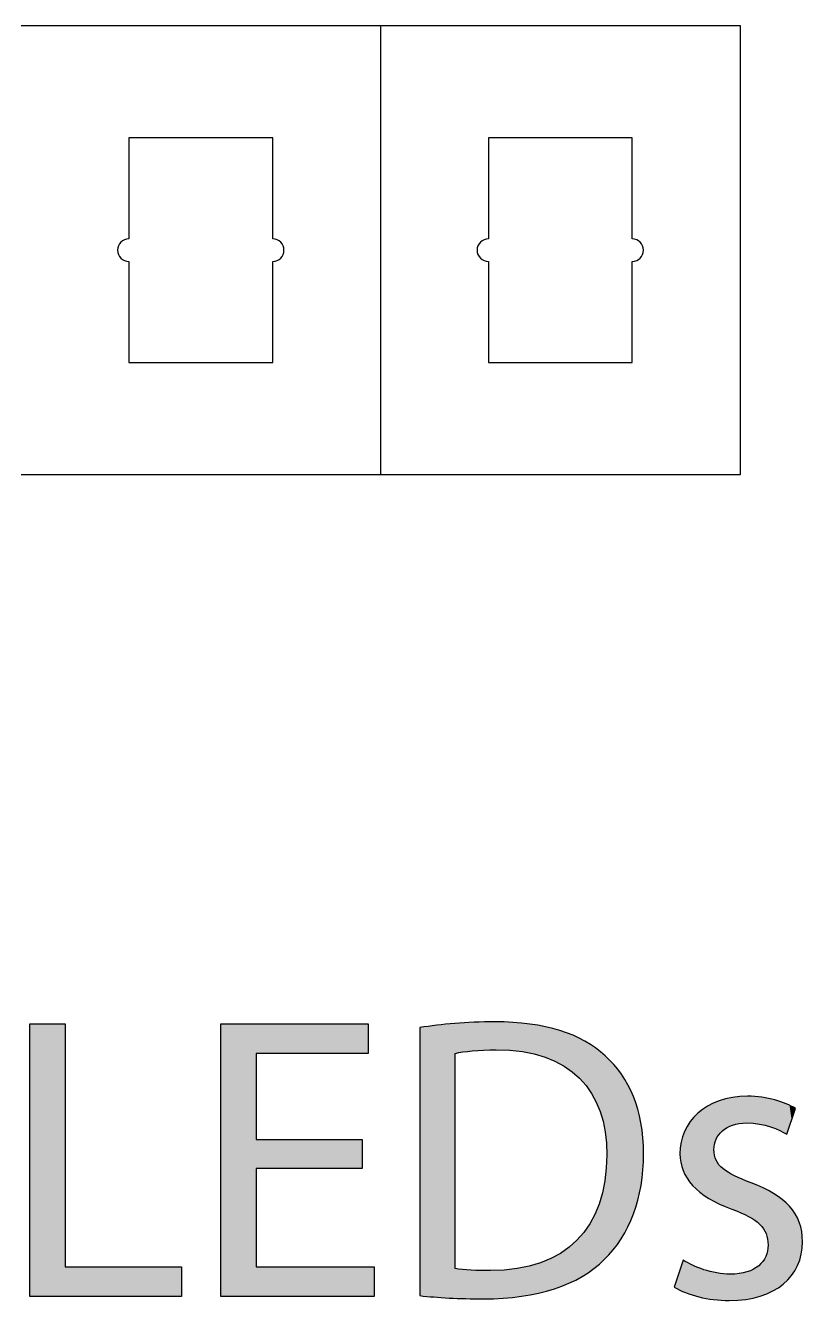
# Model space of a CAD drawing. Extents: x 4 to 432, y -209 to -4.
# Drawn here: x 415.08 to 432.37, y -151.55 to -123.18 of the extents above; entities that cross this region are included whole.
import ezdxf

# ---------------------------------------------------------------- set-up
doc = ezdxf.new("R2010")
doc.units = 0
doc.layers.add('LAYER_1', color=7, linetype='CONTINUOUS')

# ---------------------------------------------------------------- blocks, each defined once
blk = doc.blocks.new('*U21')
at = {"layer": 'LAYER_1', "color": 250, "extrusion": (0, 0, -1)}
for points in [[(-415.183, -151.461), (-415.183, -145.395), (-415.966, -151.461)], [(-415.966, -151.461), (-415.183, -145.395), (-415.966, -145.395)]]:
    blk.add_solid(points, dxfattribs=at)
at = {"layer": 'LAYER_1', "color": 250}
for points in [[(415.966, -151.461), (415.966, -150.804), (418.558, -151.461)], [(418.558, -151.461), (415.966, -150.804), (418.558, -150.804)]]:
    blk.add_solid(points, dxfattribs=at)
blk = doc.blocks.new('*U22')
at = {"layer": 'LAYER_1', "color": 250, "extrusion": (0, 0, -1)}
for points in [[(-419.431, -151.461), (-419.431, -145.395), (-420.213, -151.461)], [(-420.213, -151.461), (-419.431, -145.395), (-420.213, -145.395)], [(-422.572, -146.052), (-422.572, -145.395), (-422.707, -146.052)], [(-422.707, -146.052), (-422.572, -145.395), (-422.707, -145.395)], [(-422.572, -151.461), (-422.572, -150.804), (-422.707, -151.461)], [(-422.707, -151.461), (-422.572, -150.804), (-422.707, -150.804)], [(-422.707, -151.461), (-422.707, -150.804), (-422.842, -151.461)], [(-422.842, -151.461), (-422.707, -150.804), (-422.842, -150.804)]]:
    blk.add_solid(points, dxfattribs=at)
at = {"layer": 'LAYER_1', "color": 250}
for points in [[(420.213, -146.052), (420.213, -145.395), (422.572, -146.052)], [(422.572, -146.052), (420.213, -145.395), (422.572, -145.395)], [(420.213, -148.617), (420.213, -147.969), (422.572, -148.617)], [(422.572, -148.617), (420.213, -147.969), (422.572, -147.969)], [(420.213, -151.461), (420.213, -150.804), (422.572, -151.461)], [(422.572, -151.461), (420.213, -150.804), (422.572, -150.804)]]:
    blk.add_solid(points, dxfattribs=at)
blk = doc.blocks.new('*U23')
at = {"layer": 'LAYER_1', "color": 250}
for points in [[(424.509, -151.496), (423.858, -145.476), (424.509, -145.401)], [(423.858, -151.443), (423.858, -145.476), (424.509, -151.496)], [(424.637, -151.5), (424.509, -145.401), (424.637, -145.386)], [(424.509, -151.496), (424.509, -145.401), (424.637, -151.5)], [(424.637, -151.5), (424.637, -145.386), (424.641, -151.5)], [(424.641, -151.5), (424.637, -145.386), (424.641, -145.386)], [(424.997, -145.999), (424.641, -145.386), (424.997, -145.372)], [(425.026, -145.995), (424.997, -145.372), (425.026, -145.37)], [(425.281, -145.984), (425.026, -145.37), (425.281, -145.36)], [(425.433, -145.977), (425.281, -145.36), (425.433, -145.354)], [(425.524, -145.973), (425.433, -145.354), (425.524, -145.35)], [(425.56, -145.971), (425.56, -145.351), (425.711, -145.977)], [(425.711, -145.977), (425.711, -145.356), (425.738, -145.978)], [(425.738, -145.978), (425.738, -145.357), (425.86, -145.982)], [(425.86, -145.982), (425.86, -145.36), (425.93, -145.99)], [(425.93, -145.99), (425.93, -145.362), (426.025, -146)], [(426.025, -146), (426.025, -145.371), (426.117, -146.011)], [(426.117, -146.011), (426.117, -145.38), (426.141, -146.013)], [(426.141, -146.013), (426.141, -145.383), (426.294, -146.043)], [(426.294, -146.043), (426.294, -145.397), (426.307, -146.046)], [(426.307, -146.046), (426.307, -145.399), (426.402, -146.065)], [(426.402, -146.065), (426.402, -145.415), (426.498, -146.093)], [(426.498, -146.093), (426.498, -145.432), (426.543, -146.106)], [(426.543, -146.106), (426.543, -145.439), (426.643, -146.136)], [(426.643, -146.136), (426.643, -145.457), (426.655, -146.141)], [(426.655, -146.141), (426.655, -145.459), (426.774, -146.189)], [(426.774, -146.189), (426.774, -145.49), (426.851, -146.22)], [(426.851, -146.22), (426.851, -145.51), (426.865, -146.226)], [(426.865, -146.226), (426.865, -145.514), (426.975, -146.285)], [(426.975, -146.285), (426.975, -145.543), (426.987, -146.291)], [(426.987, -146.291), (426.987, -145.547), (427.067, -146.334)], [(427.067, -146.334), (427.067, -145.576), (427.176, -146.41)], [(427.176, -146.41), (427.176, -145.616), (427.179, -146.412)], [(427.179, -146.412), (427.179, -145.618), (427.25, -146.461)], [(427.25, -146.461), (427.25, -145.643), (427.266, -146.476)], [(427.266, -146.476), (427.266, -145.649), (427.353, -146.552)], [(427.353, -146.552), (427.353, -145.692), (427.412, -146.605)], [(427.412, -146.605), (427.412, -145.721), (427.47, -146.669)], [(427.47, -146.669), (427.47, -145.75), (427.507, -146.71)], [(427.507, -146.71), (427.507, -145.767), (427.531, -146.737)], [(427.531, -146.737), (427.531, -145.779), (427.556, -146.765)], [(427.556, -146.765), (427.556, -145.795), (427.641, -146.886)], [(427.641, -146.886), (427.641, -145.85), (427.68, -146.942)], [(427.68, -146.942), (427.68, -145.875), (427.733, -147.04)], [(427.733, -147.04), (427.733, -145.909), (427.755, -147.08)], [(427.755, -147.08), (427.755, -145.923), (427.769, -147.106)], [(427.769, -147.106), (427.769, -145.932), (427.784, -147.134)], [(427.784, -147.134), (427.784, -145.944), (427.848, -147.291)], [(427.848, -147.291), (427.848, -145.997), (427.869, -147.342)], [(427.869, -147.342), (427.869, -146.014), (427.922, -147.519)], [(427.922, -147.519), (427.922, -146.057), (427.935, -147.564)], [(427.935, -147.564), (427.935, -146.069), (427.963, -147.705)], [(427.963, -147.705), (427.963, -146.091), (427.974, -147.763)], [(427.974, -147.763), (427.974, -146.101), (427.981, -147.796)], [(427.981, -147.796), (427.981, -146.106), (427.982, -147.8)], [(427.982, -147.8), (427.982, -146.107), (428.006, -148.024)], [(428.006, -148.024), (428.006, -146.132), (428.009, -148.049)], [(428.009, -148.049), (428.009, -146.135), (428.017, -148.311)], [(428.017, -150.583), (428.009, -148.534), (428.017, -148.311)], [(428.006, -150.595), (427.982, -148.828), (428.006, -148.61)], [(428.009, -150.592), (428.006, -148.61), (428.009, -148.534)], [(427.963, -150.642), (427.935, -149.09), (427.963, -148.95)], [(427.974, -150.63), (427.963, -148.95), (427.974, -148.892)], [(427.981, -150.623), (427.974, -148.892), (427.981, -148.834)], [(427.982, -150.622), (427.981, -148.834), (427.982, -148.828)], [(427.922, -150.678), (427.869, -149.334), (427.922, -149.157)], [(427.935, -150.667), (427.922, -149.157), (427.935, -149.09)], [(427.848, -150.742), (427.784, -149.562), (427.848, -149.404)], [(427.869, -150.724), (427.848, -149.404), (427.869, -149.334)], [(427.68, -150.878), (427.641, -149.846), (427.68, -149.773)], [(427.733, -150.843), (427.68, -149.773), (427.733, -149.674)], [(427.755, -150.824), (427.733, -149.674), (427.755, -149.634)], [(427.769, -150.812), (427.755, -149.634), (427.769, -149.6)], [(427.784, -150.798), (427.769, -149.6), (427.784, -149.562)], [(427.47, -151.018), (427.412, -150.145), (427.47, -150.08)], [(427.507, -150.994), (427.47, -150.08), (427.507, -150.038)], [(427.531, -150.978), (427.507, -150.038), (427.531, -150.004)], [(427.556, -150.961), (427.531, -150.004), (427.556, -149.968)], [(427.641, -150.904), (427.556, -149.968), (427.641, -149.846)], [(427.176, -151.168), (427.067, -150.446), (427.176, -150.37)], [(427.179, -151.166), (427.176, -150.37), (427.179, -150.367)], [(427.25, -151.13), (427.179, -150.367), (427.25, -150.305)], [(427.266, -151.122), (427.25, -150.305), (427.266, -150.29)], [(427.353, -151.078), (427.266, -150.29), (427.353, -150.213)], [(427.412, -151.047), (427.353, -150.213), (427.412, -150.145)], [(426.655, -151.345), (426.643, -150.672), (426.655, -150.667)], [(426.774, -151.313), (426.655, -150.667), (426.774, -150.618)], [(426.851, -151.292), (426.774, -150.618), (426.851, -150.576)], [(426.865, -151.286), (426.851, -150.576), (426.865, -150.569)], [(426.975, -151.244), (426.865, -150.569), (426.975, -150.509)], [(426.987, -151.24), (426.975, -150.509), (426.987, -150.503)], [(427.067, -151.209), (426.987, -150.503), (427.067, -150.446)], [(424.641, -151.5), (424.641, -150.84), (424.997, -151.508)], [(424.997, -151.508), (424.997, -150.876), (425.026, -151.509)], [(425.026, -151.509), (425.026, -150.877), (425.281, -151.515)], [(425.524, -151.507), (425.433, -150.885), (425.524, -150.882)], [(425.56, -151.506), (425.524, -150.882), (425.56, -150.881)], [(425.711, -151.501), (425.56, -150.881), (425.711, -150.875)], [(425.738, -151.498), (425.711, -150.875), (425.738, -150.874)], [(425.86, -151.486), (425.738, -150.874), (425.86, -150.861)], [(425.93, -151.478), (425.86, -150.861), (425.93, -150.853)], [(426.025, -151.468), (425.93, -150.853), (426.025, -150.842)], [(426.117, -151.459), (426.025, -150.842), (426.117, -150.823)], [(426.141, -151.454), (426.117, -150.823), (426.141, -150.819)], [(426.294, -151.426), (426.141, -150.819), (426.294, -150.788)], [(426.307, -151.424), (426.294, -150.788), (426.307, -150.784)], [(426.402, -151.406), (426.307, -150.784), (426.402, -150.756)], [(426.498, -151.389), (426.402, -150.756), (426.498, -150.727)], [(426.543, -151.376), (426.498, -150.727), (426.543, -150.714)], [(426.643, -151.349), (426.543, -150.714), (426.643, -150.672)]]:
    blk.add_solid(points, dxfattribs=at)
at = {"layer": 'LAYER_1', "color": 250, "extrusion": (0, 0, -1)}
for points in [[(-424.641, -146.052), (-424.641, -145.386), (-424.997, -145.999)], [(-424.997, -145.999), (-424.997, -145.372), (-425.026, -145.995)], [(-425.026, -145.995), (-425.026, -145.37), (-425.281, -145.984)], [(-425.281, -145.984), (-425.281, -145.36), (-425.433, -145.977)], [(-425.433, -145.977), (-425.433, -145.354), (-425.524, -145.973)], [(-425.524, -145.973), (-425.524, -145.35), (-425.56, -145.971)], [(-425.56, -145.971), (-425.524, -145.35), (-425.56, -145.351)], [(-425.711, -145.977), (-425.56, -145.351), (-425.711, -145.356)], [(-425.738, -145.978), (-425.711, -145.356), (-425.738, -145.357)], [(-425.86, -145.982), (-425.738, -145.357), (-425.86, -145.36)], [(-425.93, -145.99), (-425.86, -145.36), (-425.93, -145.362)], [(-426.025, -146), (-425.93, -145.362), (-426.025, -145.371)], [(-426.117, -146.011), (-426.025, -145.371), (-426.117, -145.38)], [(-426.141, -146.013), (-426.117, -145.38), (-426.141, -145.383)], [(-426.294, -146.043), (-426.141, -145.383), (-426.294, -145.397)], [(-426.307, -146.046), (-426.294, -145.397), (-426.307, -145.399)], [(-426.402, -146.065), (-426.307, -145.399), (-426.402, -145.415)], [(-426.498, -146.093), (-426.402, -145.415), (-426.498, -145.432)], [(-426.543, -146.106), (-426.498, -145.432), (-426.543, -145.439)], [(-426.643, -146.136), (-426.543, -145.439), (-426.643, -145.457)], [(-426.655, -146.141), (-426.643, -145.457), (-426.655, -145.459)], [(-426.774, -146.189), (-426.655, -145.459), (-426.774, -145.49)], [(-426.851, -146.22), (-426.774, -145.49), (-426.851, -145.51)], [(-426.865, -146.226), (-426.851, -145.51), (-426.865, -145.514)], [(-426.975, -146.285), (-426.865, -145.514), (-426.975, -145.543)], [(-426.987, -146.291), (-426.975, -145.543), (-426.987, -145.547)], [(-427.067, -146.334), (-426.987, -145.547), (-427.067, -145.576)], [(-427.176, -146.41), (-427.067, -145.576), (-427.176, -145.616)], [(-427.179, -146.412), (-427.176, -145.616), (-427.179, -145.618)], [(-427.25, -146.461), (-427.179, -145.618), (-427.25, -145.643)], [(-427.266, -146.476), (-427.25, -145.643), (-427.266, -145.649)], [(-427.353, -146.552), (-427.266, -145.649), (-427.353, -145.692)], [(-427.412, -146.605), (-427.353, -145.692), (-427.412, -145.721)], [(-427.47, -146.669), (-427.412, -145.721), (-427.47, -145.75)], [(-427.507, -146.71), (-427.47, -145.75), (-427.507, -145.767)], [(-427.531, -146.737), (-427.507, -145.767), (-427.531, -145.779)], [(-427.556, -146.765), (-427.531, -145.779), (-427.556, -145.795)], [(-427.641, -146.886), (-427.556, -145.795), (-427.641, -145.85)], [(-427.68, -146.942), (-427.641, -145.85), (-427.68, -145.875)], [(-427.733, -147.04), (-427.68, -145.875), (-427.733, -145.909)], [(-427.755, -147.08), (-427.733, -145.909), (-427.755, -145.923)], [(-427.769, -147.106), (-427.755, -145.923), (-427.769, -145.932)], [(-427.784, -147.134), (-427.769, -145.932), (-427.784, -145.944)], [(-427.848, -147.291), (-427.784, -145.944), (-427.848, -145.997)], [(-427.869, -147.342), (-427.848, -145.997), (-427.869, -146.014)], [(-427.922, -147.519), (-427.869, -146.014), (-427.922, -146.057)], [(-427.935, -147.564), (-427.922, -146.057), (-427.935, -146.069)], [(-427.963, -147.705), (-427.935, -146.069), (-427.963, -146.091)], [(-427.974, -147.763), (-427.963, -146.091), (-427.974, -146.101)], [(-427.981, -147.796), (-427.974, -146.101), (-427.981, -146.106)], [(-427.982, -147.8), (-427.981, -146.106), (-427.982, -146.107)], [(-428.006, -148.024), (-427.982, -146.107), (-428.006, -146.132)], [(-428.009, -148.049), (-428.006, -146.132), (-428.009, -146.135)], [(-428.017, -148.311), (-428.009, -146.135), (-428.017, -146.143)], [(-428.017, -150.583), (-428.017, -146.143), (-428.163, -150.421)], [(-428.163, -150.421), (-428.017, -146.143), (-428.163, -146.292)], [(-428.163, -150.421), (-428.163, -146.292), (-428.173, -150.408)], [(-428.173, -150.408), (-428.163, -146.292), (-428.173, -146.302)], [(-428.173, -150.408), (-428.173, -146.302), (-428.338, -150.178)], [(-428.338, -150.178), (-428.173, -146.302), (-428.338, -146.513)], [(-428.338, -150.178), (-428.338, -146.513), (-428.342, -150.171)], [(-428.342, -150.171), (-428.338, -146.513), (-428.342, -146.517)], [(-428.342, -150.171), (-428.342, -146.517), (-428.488, -149.912)], [(-428.488, -149.912), (-428.342, -146.517), (-428.488, -146.753)], [(-428.488, -149.912), (-428.488, -146.753), (-428.489, -149.911)], [(-428.489, -149.911), (-428.488, -146.753), (-428.489, -146.754)], [(-428.489, -149.911), (-428.489, -146.754), (-428.611, -149.628)], [(-428.611, -149.628), (-428.489, -146.754), (-428.611, -147.013)], [(-428.611, -149.628), (-428.611, -147.013), (-428.612, -149.625)], [(-428.612, -149.625), (-428.611, -147.013), (-428.612, -147.016)], [(-428.612, -149.625), (-428.612, -147.016), (-428.708, -149.323)], [(-428.708, -149.323), (-428.612, -147.016), (-428.708, -147.294)], [(-428.708, -149.323), (-428.708, -147.294), (-428.709, -149.318)], [(-428.709, -149.318), (-428.708, -147.294), (-428.709, -147.301)], [(-428.709, -149.318), (-428.709, -147.301), (-428.778, -148.996)], [(-428.778, -148.996), (-428.709, -147.301), (-428.778, -147.6)], [(-428.778, -148.996), (-428.778, -147.6), (-428.779, -148.992)], [(-428.779, -148.992), (-428.778, -147.6), (-428.779, -147.607)], [(-428.779, -148.992), (-428.779, -147.607), (-428.821, -148.65)], [(-428.821, -148.65), (-428.779, -147.607), (-428.821, -147.929)], [(-428.821, -148.65), (-428.821, -147.929), (-428.822, -148.647)], [(-428.822, -148.647), (-428.821, -147.929), (-428.822, -147.937)], [(-428.822, -148.647), (-428.822, -147.937), (-428.836, -148.284)], [(-428.006, -150.595), (-428.006, -148.61), (-428.009, -150.592)], [(-428.009, -150.592), (-428.009, -148.534), (-428.017, -150.583)], [(-427.963, -150.642), (-427.963, -148.95), (-427.974, -150.63)], [(-427.974, -150.63), (-427.974, -148.892), (-427.981, -150.623)], [(-427.981, -150.623), (-427.981, -148.834), (-427.982, -150.622)], [(-427.982, -150.622), (-427.982, -148.828), (-428.006, -150.595)], [(-427.922, -150.678), (-427.922, -149.157), (-427.935, -150.667)], [(-427.935, -150.667), (-427.935, -149.09), (-427.963, -150.642)], [(-427.848, -150.742), (-427.848, -149.404), (-427.869, -150.724)], [(-427.869, -150.724), (-427.869, -149.334), (-427.922, -150.678)], [(-427.68, -150.878), (-427.68, -149.773), (-427.733, -150.843)], [(-427.733, -150.843), (-427.733, -149.674), (-427.755, -150.824)], [(-427.755, -150.824), (-427.755, -149.634), (-427.769, -150.812)], [(-427.769, -150.812), (-427.769, -149.6), (-427.784, -150.798)], [(-427.784, -150.798), (-427.784, -149.562), (-427.848, -150.742)], [(-427.47, -151.018), (-427.47, -150.08), (-427.507, -150.994)], [(-427.507, -150.994), (-427.507, -150.038), (-427.531, -150.978)], [(-427.531, -150.978), (-427.531, -150.004), (-427.556, -150.961)], [(-427.556, -150.961), (-427.556, -149.968), (-427.641, -150.904)], [(-427.641, -150.904), (-427.641, -149.846), (-427.68, -150.878)], [(-427.176, -151.168), (-427.176, -150.37), (-427.179, -151.166)], [(-427.179, -151.166), (-427.179, -150.367), (-427.25, -151.13)], [(-427.25, -151.13), (-427.25, -150.305), (-427.266, -151.122)], [(-427.266, -151.122), (-427.266, -150.29), (-427.353, -151.078)], [(-427.353, -151.078), (-427.353, -150.213), (-427.412, -151.047)], [(-427.412, -151.047), (-427.412, -150.145), (-427.47, -151.018)], [(-426.655, -151.345), (-426.655, -150.667), (-426.774, -151.313)], [(-426.774, -151.313), (-426.774, -150.618), (-426.851, -151.292)], [(-426.851, -151.292), (-426.851, -150.576), (-426.865, -151.286)], [(-426.865, -151.286), (-426.865, -150.569), (-426.975, -151.244)], [(-426.975, -151.244), (-426.975, -150.509), (-426.987, -151.24)], [(-426.987, -151.24), (-426.987, -150.503), (-427.067, -151.209)], [(-427.067, -151.209), (-427.067, -150.446), (-427.176, -151.168)], [(-424.997, -151.508), (-424.641, -150.84), (-424.997, -150.876)], [(-425.026, -151.509), (-424.997, -150.876), (-425.026, -150.877)], [(-425.281, -151.515), (-425.026, -150.877), (-425.281, -150.882)], [(-425.281, -151.515), (-425.281, -150.882), (-425.433, -151.51)], [(-425.433, -151.51), (-425.281, -150.882), (-425.433, -150.885)], [(-425.433, -151.51), (-425.433, -150.885), (-425.524, -151.507)], [(-425.524, -151.507), (-425.524, -150.882), (-425.56, -151.506)], [(-425.56, -151.506), (-425.56, -150.881), (-425.711, -151.501)], [(-425.711, -151.501), (-425.711, -150.875), (-425.738, -151.498)], [(-425.738, -151.498), (-425.738, -150.874), (-425.86, -151.486)], [(-425.86, -151.486), (-425.86, -150.861), (-425.93, -151.478)], [(-425.93, -151.478), (-425.93, -150.853), (-426.025, -151.468)], [(-426.025, -151.468), (-426.025, -150.842), (-426.117, -151.459)], [(-426.117, -151.459), (-426.117, -150.823), (-426.141, -151.454)], [(-426.141, -151.454), (-426.141, -150.819), (-426.294, -151.426)], [(-426.294, -151.426), (-426.294, -150.788), (-426.307, -151.424)], [(-426.307, -151.424), (-426.307, -150.784), (-426.402, -151.406)], [(-426.402, -151.406), (-426.402, -150.756), (-426.498, -151.389)], [(-426.498, -151.389), (-426.498, -150.727), (-426.543, -151.376)], [(-426.543, -151.376), (-426.543, -150.714), (-426.643, -151.349)], [(-426.643, -151.349), (-426.643, -150.672), (-426.655, -151.345)]]:
    blk.add_solid(points, dxfattribs=at)
blk = doc.blocks.new('*U24')
at = {"layer": 'LAYER_1', "color": 250}
for points in [[(430.262, -149.262), (430.179, -147.286), (430.262, -147.225)], [(430.287, -149.28), (430.262, -147.225), (430.287, -147.214)], [(430.262, -149.262), (430.262, -147.225), (430.287, -149.28)], [(430.394, -149.337), (430.287, -147.214), (430.394, -147.165)], [(430.287, -149.28), (430.287, -147.214), (430.394, -149.337)], [(430.401, -149.341), (430.394, -147.165), (430.401, -147.161)], [(430.394, -149.337), (430.394, -147.165), (430.401, -149.341)], [(430.413, -148.076), (430.401, -147.161), (430.413, -147.156)], [(430.414, -148.075), (430.413, -147.156), (430.414, -147.155)], [(430.449, -147.965), (430.414, -147.155), (430.449, -147.139)], [(430.451, -147.962), (430.449, -147.139), (430.451, -147.138)], [(430.464, -147.94), (430.451, -147.138), (430.464, -147.132)], [(430.509, -147.864), (430.464, -147.132), (430.509, -147.112)], [(430.514, -147.858), (430.509, -147.112), (430.514, -147.109)], [(430.519, -147.853), (430.514, -147.109), (430.519, -147.107)], [(430.523, -147.848), (430.519, -147.107), (430.523, -147.106)], [(430.59, -147.776), (430.523, -147.106), (430.59, -147.089)], [(430.603, -147.767), (430.59, -147.089), (430.603, -147.086)], [(430.694, -147.703), (430.603, -147.086), (430.694, -147.063)], [(430.743, -147.681), (430.694, -147.063), (430.743, -147.05)], [(430.761, -147.673), (430.743, -147.05), (430.761, -147.046)], [(430.797, -147.657), (430.761, -147.046), (430.797, -147.037)], [(430.815, -147.649), (430.797, -147.037), (430.815, -147.032)], [(430.819, -147.648), (430.815, -147.032), (430.819, -147.032)], [(430.861, -147.637), (430.819, -147.032), (430.861, -147.029)], [(430.963, -147.613), (430.861, -147.029), (430.963, -147.021)], [(430.965, -147.613), (430.963, -147.021), (430.965, -147.021)], [(431.111, -147.602), (430.965, -147.021), (431.111, -147.009)], [(431.13, -147.6), (431.111, -147.009), (431.13, -147.008)], [(431.137, -147.601), (431.13, -147.008), (431.137, -147.007)], [(431.13, -147.6), (431.13, -147.008), (431.137, -147.601)], [(431.148, -147.602), (431.137, -147.007), (431.148, -147.006)], [(431.137, -147.601), (431.137, -147.007), (431.148, -147.602)], [(431.148, -147.602), (431.148, -147.006), (431.171, -147.604)], [(431.171, -147.604), (431.171, -147.008), (431.229, -147.609)], [(431.229, -147.609), (431.229, -147.012), (431.282, -147.613)], [(431.282, -147.613), (431.282, -147.015), (431.311, -147.616)], [(431.311, -147.616), (431.311, -147.017), (431.4, -147.623)], [(431.4, -147.623), (431.4, -147.024), (431.416, -147.624)], [(431.416, -147.624), (431.416, -147.025), (431.422, -147.626)], [(431.422, -147.626), (431.422, -147.025), (431.435, -147.629)], [(431.435, -147.629), (431.435, -147.026), (431.468, -147.637)], [(431.468, -147.637), (431.468, -147.028), (431.492, -147.643)], [(431.492, -147.643), (431.492, -147.033), (431.496, -147.644)], [(431.496, -147.644), (431.496, -147.034), (431.505, -147.647)], [(431.505, -147.647), (431.505, -147.036), (431.556, -147.659)], [(431.556, -147.659), (431.556, -147.046), (431.563, -147.661)], [(431.563, -147.661), (431.563, -147.048), (431.595, -147.669)], [(431.595, -147.669), (431.595, -147.054), (431.597, -147.669)], [(431.597, -147.669), (431.597, -147.054), (431.607, -147.672)], [(431.607, -147.672), (431.607, -147.057), (431.664, -147.686)], [(431.664, -147.686), (431.664, -147.068), (431.714, -147.706)], [(431.714, -147.706), (431.714, -147.078), (431.727, -147.711)], [(431.727, -147.711), (431.727, -147.081), (431.758, -147.724)], [(431.758, -147.724), (431.758, -147.087), (431.867, -147.767)], [(431.867, -147.767), (431.867, -147.124), (431.923, -147.798)], [(431.923, -147.798), (431.923, -147.143), (431.946, -147.811)], [(431.946, -147.811), (431.946, -147.151), (432.012, -147.847)], [(432.012, -147.847), (432.012, -147.173), (432.022, -147.852)], [(432.21, -147.303), (432.13, -147.232), (432.21, -147.272)], [(429.924, -148.986), (429.874, -147.571), (429.924, -147.517)], [(429.928, -148.992), (429.924, -147.517), (429.928, -147.512)], [(429.924, -148.986), (429.924, -147.517), (429.928, -148.992)], [(430.046, -149.102), (429.928, -147.512), (430.046, -147.382)], [(429.928, -148.992), (429.928, -147.512), (430.046, -149.102)], [(430.067, -149.122), (430.046, -147.382), (430.067, -147.367)], [(430.046, -149.102), (430.046, -147.382), (430.067, -149.122)], [(430.089, -149.142), (430.067, -147.367), (430.089, -147.351)], [(430.067, -149.122), (430.067, -147.367), (430.089, -149.142)], [(430.179, -149.205), (430.089, -147.351), (430.179, -147.286)], [(430.089, -149.142), (430.089, -147.351), (430.179, -149.205)], [(430.179, -149.205), (430.179, -147.286), (430.262, -149.262)], [(429.749, -148.723), (429.717, -147.885), (429.749, -147.788)], [(429.773, -148.77), (429.749, -147.788), (429.773, -147.747)], [(429.749, -148.723), (429.749, -147.788), (429.773, -148.77)], [(429.803, -148.83), (429.773, -147.747), (429.803, -147.694)], [(429.773, -148.77), (429.773, -147.747), (429.803, -148.83)], [(429.874, -148.922), (429.803, -147.694), (429.874, -147.571)], [(429.803, -148.83), (429.803, -147.694), (429.874, -148.922)], [(429.874, -148.922), (429.874, -147.571), (429.924, -148.986)], [(429.663, -148.476), (429.645, -148.284), (429.663, -148.114)], [(429.672, -148.506), (429.663, -148.114), (429.672, -148.028)], [(429.663, -148.476), (429.663, -148.114), (429.672, -148.506)], [(429.715, -148.658), (429.672, -148.028), (429.715, -147.892)], [(429.672, -148.506), (429.672, -148.028), (429.715, -148.658)], [(429.717, -148.662), (429.715, -147.892), (429.717, -147.885)], [(429.715, -148.658), (429.715, -147.892), (429.717, -148.662)], [(429.717, -148.662), (429.717, -147.885), (429.749, -148.723)], [(430.401, -149.341), (430.401, -148.194), (430.413, -149.347)], [(430.413, -149.347), (430.413, -148.318), (430.414, -149.347)], [(430.414, -149.347), (430.414, -148.32), (430.449, -149.366)], [(430.449, -149.366), (430.449, -148.426), (430.451, -149.367)], [(430.451, -149.367), (430.451, -148.431), (430.464, -149.374)], [(430.464, -149.374), (430.464, -148.452), (430.509, -149.398)], [(430.509, -149.398), (430.509, -148.521), (430.514, -149.401)], [(430.514, -149.401), (430.514, -148.529), (430.519, -149.403)], [(430.519, -149.403), (430.519, -148.534), (430.523, -149.406)], [(430.523, -149.406), (430.523, -148.538), (430.59, -149.433)], [(430.59, -149.433), (430.59, -148.605), (430.603, -149.438)], [(430.603, -149.438), (430.603, -148.617), (430.694, -149.475)], [(430.694, -149.475), (430.694, -148.674), (430.743, -149.495)], [(430.743, -149.495), (430.743, -148.704), (430.761, -149.503)], [(430.761, -149.503), (430.761, -148.715), (430.797, -149.517)], [(430.797, -149.517), (430.797, -148.737), (430.815, -149.525)], [(430.815, -149.525), (430.815, -148.748), (430.819, -149.527)], [(430.819, -149.527), (430.819, -148.751), (430.861, -149.545)], [(430.861, -149.545), (430.861, -148.777), (430.963, -149.59)], [(430.963, -149.59), (430.963, -148.82), (430.965, -149.59)], [(430.965, -149.59), (430.965, -148.82), (431.111, -149.654)], [(431.111, -149.654), (431.111, -148.882), (431.13, -149.663)], [(431.13, -149.663), (431.13, -148.89), (431.137, -149.665)], [(431.137, -149.665), (431.137, -148.893), (431.148, -149.671)], [(431.148, -149.671), (431.148, -148.898), (431.171, -149.68)], [(431.171, -149.68), (431.171, -148.908), (431.229, -149.716)], [(431.229, -149.716), (431.229, -148.932), (431.282, -149.749)], [(431.282, -149.749), (431.282, -148.955), (431.311, -149.766)], [(431.311, -149.766), (431.311, -148.967), (431.4, -149.839)], [(431.4, -149.839), (431.4, -149.005), (431.416, -149.853)], [(431.416, -149.853), (431.416, -149.011), (431.422, -149.857)], [(431.422, -149.857), (431.422, -149.014), (431.435, -149.872)], [(431.435, -149.872), (431.435, -149.019), (431.468, -149.911)], [(431.468, -149.911), (431.468, -149.033), (431.492, -149.939)], [(431.492, -149.939), (431.492, -149.043), (431.496, -149.944)], [(431.496, -149.944), (431.496, -149.045), (431.505, -149.956)], [(431.505, -149.956), (431.505, -149.05), (431.556, -150.051)], [(431.556, -150.051), (431.556, -149.077), (431.563, -150.064)], [(431.563, -150.064), (431.563, -149.081), (431.595, -150.177)], [(431.595, -150.177), (431.595, -149.098), (431.597, -150.184)], [(431.597, -150.184), (431.597, -149.099), (431.607, -150.318)], [(431.607, -151.384), (431.597, -150.43), (431.607, -150.318)], [(429.715, -151.349), (429.672, -150.791), (429.715, -150.658)], [(429.717, -151.35), (429.715, -150.658), (429.717, -150.651)], [(429.715, -151.349), (429.715, -150.658), (429.717, -151.35)], [(429.717, -151.35), (429.717, -150.651), (429.749, -151.365)], [(431.505, -151.426), (431.496, -150.675), (431.505, -150.658)], [(431.556, -151.405), (431.505, -150.658), (431.556, -150.571)], [(431.563, -151.402), (431.556, -150.571), (431.563, -150.55)], [(431.595, -151.389), (431.563, -150.55), (431.595, -150.45)], [(431.597, -151.388), (431.595, -150.45), (431.597, -150.43)], [(429.645, -151.315), (429.519, -151.254), (429.645, -150.871)], [(429.663, -151.324), (429.645, -150.871), (429.663, -150.818)], [(429.645, -151.315), (429.645, -150.871), (429.663, -151.324)], [(429.672, -151.328), (429.663, -150.818), (429.672, -150.791)], [(429.663, -151.324), (429.663, -150.818), (429.672, -151.328)], [(429.672, -151.328), (429.672, -150.791), (429.715, -151.349)], [(429.749, -151.365), (429.749, -150.669), (429.773, -151.377)], [(429.773, -151.377), (429.773, -150.682), (429.803, -151.387)], [(429.803, -151.387), (429.803, -150.699), (429.874, -151.409)], [(429.874, -151.409), (429.874, -150.738), (429.924, -151.425)], [(429.924, -151.425), (429.924, -150.765), (429.928, -151.426)], [(429.928, -151.426), (429.928, -150.767), (430.046, -151.464)], [(430.046, -151.464), (430.046, -150.814), (430.067, -151.47)], [(430.067, -151.47), (430.067, -150.822), (430.089, -151.474)], [(430.089, -151.474), (430.089, -150.831), (430.179, -151.491)], [(430.179, -151.491), (430.179, -150.866), (430.262, -151.506)], [(430.262, -151.506), (430.262, -150.887), (430.287, -151.511)], [(430.287, -151.511), (430.287, -150.894), (430.394, -151.53)], [(430.394, -151.53), (430.394, -150.921), (430.401, -151.531)], [(430.401, -151.531), (430.401, -150.923), (430.413, -151.531)], [(430.413, -151.531), (430.413, -150.926), (430.414, -151.531)], [(430.414, -151.531), (430.414, -150.926), (430.449, -151.534)], [(430.449, -151.534), (430.449, -150.935), (430.451, -151.534)], [(430.451, -151.534), (430.451, -150.935), (430.464, -151.534)], [(430.464, -151.534), (430.464, -150.939), (430.509, -151.537)], [(430.509, -151.537), (430.509, -150.943), (430.514, -151.537)], [(430.514, -151.537), (430.514, -150.943), (430.519, -151.538)], [(430.519, -151.538), (430.519, -150.944), (430.523, -151.538)], [(430.523, -151.538), (430.523, -150.944), (430.59, -151.542)], [(430.59, -151.542), (430.59, -150.95), (430.603, -151.543)], [(430.603, -151.543), (430.603, -150.952), (430.694, -151.548)], [(431.111, -151.527), (430.965, -150.953), (431.111, -150.921)], [(431.13, -151.522), (431.111, -150.921), (431.13, -150.917)], [(431.137, -151.521), (431.13, -150.917), (431.137, -150.916)], [(431.148, -151.518), (431.137, -150.916), (431.148, -150.911)], [(431.171, -151.513), (431.148, -150.911), (431.171, -150.902)], [(431.229, -151.5), (431.171, -150.902), (431.229, -150.878)], [(431.282, -151.489), (431.229, -150.878), (431.282, -150.856)], [(431.311, -151.482), (431.282, -150.856), (431.311, -150.837)], [(431.4, -151.463), (431.311, -150.837), (431.4, -150.777)], [(431.416, -151.459), (431.4, -150.777), (431.416, -150.761)], [(431.422, -151.458), (431.416, -150.761), (431.422, -150.755)], [(431.435, -151.455), (431.422, -150.755), (431.435, -150.741)], [(431.468, -151.441), (431.435, -150.741), (431.468, -150.707)], [(431.492, -151.432), (431.468, -150.707), (431.492, -150.682)], [(431.496, -151.43), (431.492, -150.682), (431.496, -150.675)], [(430.694, -151.548), (430.694, -150.96), (430.743, -151.551)], [(430.797, -151.548), (430.761, -150.966), (430.797, -150.964)], [(430.815, -151.546), (430.797, -150.964), (430.815, -150.963)], [(430.819, -151.546), (430.815, -150.963), (430.819, -150.963)], [(430.861, -151.543), (430.819, -150.963), (430.861, -150.96)], [(430.963, -151.537), (430.861, -150.96), (430.963, -150.953)], [(430.965, -151.536), (430.963, -150.953), (430.965, -150.953)]]:
    blk.add_solid(points, dxfattribs=at)
at = {"layer": 'LAYER_1', "color": 250, "extrusion": (0, 0, -1)}
for points in [[(-430.401, -148.194), (-430.401, -147.161), (-430.413, -148.076)], [(-430.413, -148.076), (-430.413, -147.156), (-430.414, -148.075)], [(-430.414, -148.075), (-430.414, -147.155), (-430.449, -147.965)], [(-430.449, -147.965), (-430.449, -147.139), (-430.451, -147.962)], [(-430.451, -147.962), (-430.451, -147.138), (-430.464, -147.94)], [(-430.464, -147.94), (-430.464, -147.132), (-430.509, -147.864)], [(-430.509, -147.864), (-430.509, -147.112), (-430.514, -147.858)], [(-430.514, -147.858), (-430.514, -147.109), (-430.519, -147.853)], [(-430.519, -147.853), (-430.519, -147.107), (-430.523, -147.848)], [(-430.523, -147.848), (-430.523, -147.106), (-430.59, -147.776)], [(-430.59, -147.776), (-430.59, -147.089), (-430.603, -147.767)], [(-430.603, -147.767), (-430.603, -147.086), (-430.694, -147.703)], [(-430.694, -147.703), (-430.694, -147.063), (-430.743, -147.681)], [(-430.743, -147.681), (-430.743, -147.05), (-430.761, -147.673)], [(-430.761, -147.673), (-430.761, -147.046), (-430.797, -147.657)], [(-430.797, -147.657), (-430.797, -147.037), (-430.815, -147.649)], [(-430.815, -147.649), (-430.815, -147.032), (-430.819, -147.648)], [(-430.819, -147.648), (-430.819, -147.032), (-430.861, -147.637)], [(-430.861, -147.637), (-430.861, -147.029), (-430.963, -147.613)], [(-430.963, -147.613), (-430.963, -147.021), (-430.965, -147.613)], [(-430.965, -147.613), (-430.965, -147.021), (-431.111, -147.602)], [(-431.111, -147.602), (-431.111, -147.009), (-431.13, -147.6)], [(-431.171, -147.604), (-431.148, -147.006), (-431.171, -147.008)], [(-431.229, -147.609), (-431.171, -147.008), (-431.229, -147.012)], [(-431.282, -147.613), (-431.229, -147.012), (-431.282, -147.015)], [(-431.311, -147.616), (-431.282, -147.015), (-431.311, -147.017)], [(-431.4, -147.623), (-431.311, -147.017), (-431.4, -147.024)], [(-431.416, -147.624), (-431.4, -147.024), (-431.416, -147.025)], [(-431.422, -147.626), (-431.416, -147.025), (-431.422, -147.025)], [(-431.435, -147.629), (-431.422, -147.025), (-431.435, -147.026)], [(-431.468, -147.637), (-431.435, -147.026), (-431.468, -147.028)], [(-431.492, -147.643), (-431.468, -147.028), (-431.492, -147.033)], [(-431.496, -147.644), (-431.492, -147.033), (-431.496, -147.034)], [(-431.505, -147.647), (-431.496, -147.034), (-431.505, -147.036)], [(-431.556, -147.659), (-431.505, -147.036), (-431.556, -147.046)], [(-431.563, -147.661), (-431.556, -147.046), (-431.563, -147.048)], [(-431.595, -147.669), (-431.563, -147.048), (-431.595, -147.054)], [(-431.597, -147.669), (-431.595, -147.054), (-431.597, -147.054)], [(-431.607, -147.672), (-431.597, -147.054), (-431.607, -147.057)], [(-431.664, -147.686), (-431.607, -147.057), (-431.664, -147.068)], [(-431.714, -147.706), (-431.664, -147.068), (-431.714, -147.078)], [(-431.727, -147.711), (-431.714, -147.078), (-431.727, -147.081)], [(-431.758, -147.724), (-431.727, -147.081), (-431.758, -147.087)], [(-431.867, -147.767), (-431.758, -147.087), (-431.867, -147.124)], [(-431.923, -147.798), (-431.867, -147.124), (-431.923, -147.143)], [(-431.946, -147.811), (-431.923, -147.143), (-431.946, -147.151)], [(-432.012, -147.847), (-431.946, -147.151), (-432.012, -147.173)], [(-432.022, -147.852), (-432.012, -147.173), (-432.022, -147.178)], [(-432.022, -147.852), (-432.022, -147.178), (-432.084, -147.669)], [(-432.084, -147.669), (-432.022, -147.178), (-432.084, -147.209)], [(-432.084, -147.669), (-432.084, -147.209), (-432.13, -147.536)], [(-432.13, -147.536), (-432.084, -147.209), (-432.13, -147.232)], [(-432.13, -147.536), (-432.13, -147.232), (-432.21, -147.303)], [(-432.21, -147.303), (-432.21, -147.272), (-432.219, -147.276)], [(-430.413, -149.347), (-430.401, -148.194), (-430.413, -148.318)], [(-430.414, -149.347), (-430.413, -148.318), (-430.414, -148.32)], [(-430.449, -149.366), (-430.414, -148.32), (-430.449, -148.426)], [(-430.451, -149.367), (-430.449, -148.426), (-430.451, -148.431)], [(-430.464, -149.374), (-430.451, -148.431), (-430.464, -148.452)], [(-430.509, -149.398), (-430.464, -148.452), (-430.509, -148.521)], [(-430.514, -149.401), (-430.509, -148.521), (-430.514, -148.529)], [(-430.519, -149.403), (-430.514, -148.529), (-430.519, -148.534)], [(-430.523, -149.406), (-430.519, -148.534), (-430.523, -148.538)], [(-430.59, -149.433), (-430.523, -148.538), (-430.59, -148.605)], [(-430.603, -149.438), (-430.59, -148.605), (-430.603, -148.617)], [(-430.694, -149.475), (-430.603, -148.617), (-430.694, -148.674)], [(-430.743, -149.495), (-430.694, -148.674), (-430.743, -148.704)], [(-430.761, -149.503), (-430.743, -148.704), (-430.761, -148.715)], [(-430.797, -149.517), (-430.761, -148.715), (-430.797, -148.737)], [(-430.815, -149.525), (-430.797, -148.737), (-430.815, -148.748)], [(-430.819, -149.527), (-430.815, -148.748), (-430.819, -148.751)], [(-430.861, -149.545), (-430.819, -148.751), (-430.861, -148.777)], [(-430.963, -149.59), (-430.861, -148.777), (-430.963, -148.82)], [(-430.965, -149.59), (-430.963, -148.82), (-430.965, -148.82)], [(-431.111, -149.654), (-430.965, -148.82), (-431.111, -148.882)], [(-431.13, -149.663), (-431.111, -148.882), (-431.13, -148.89)], [(-431.137, -149.665), (-431.13, -148.89), (-431.137, -148.893)], [(-431.148, -149.671), (-431.137, -148.893), (-431.148, -148.898)], [(-431.171, -149.68), (-431.148, -148.898), (-431.171, -148.908)], [(-431.229, -149.716), (-431.171, -148.908), (-431.229, -148.932)], [(-431.282, -149.749), (-431.229, -148.932), (-431.282, -148.955)], [(-431.311, -149.766), (-431.282, -148.955), (-431.311, -148.967)], [(-431.4, -149.839), (-431.311, -148.967), (-431.4, -149.005)], [(-431.416, -149.853), (-431.4, -149.005), (-431.416, -149.011)], [(-431.422, -149.857), (-431.416, -149.011), (-431.422, -149.014)], [(-431.435, -149.872), (-431.422, -149.014), (-431.435, -149.019)], [(-431.468, -149.911), (-431.435, -149.019), (-431.468, -149.033)], [(-431.492, -149.939), (-431.468, -149.033), (-431.492, -149.043)], [(-431.496, -149.944), (-431.492, -149.043), (-431.496, -149.045)], [(-431.505, -149.956), (-431.496, -149.045), (-431.505, -149.05)], [(-431.556, -150.051), (-431.505, -149.05), (-431.556, -149.077)], [(-431.563, -150.064), (-431.556, -149.077), (-431.563, -149.081)], [(-431.595, -150.177), (-431.563, -149.081), (-431.595, -149.098)], [(-431.597, -150.184), (-431.595, -149.098), (-431.597, -149.099)], [(-431.607, -150.318), (-431.597, -149.099), (-431.607, -149.104)], [(-431.607, -151.384), (-431.607, -149.104), (-431.664, -151.361)], [(-431.664, -151.361), (-431.607, -149.104), (-431.664, -149.134)], [(-431.664, -151.361), (-431.664, -149.134), (-431.714, -151.34)], [(-431.714, -151.34), (-431.664, -149.134), (-431.714, -149.161)], [(-431.714, -151.34), (-431.714, -149.161), (-431.727, -151.331)], [(-431.727, -151.331), (-431.714, -149.161), (-431.727, -149.168)], [(-431.727, -151.331), (-431.727, -149.168), (-431.758, -151.311)], [(-431.758, -151.311), (-431.727, -149.168), (-431.758, -149.19)], [(-431.758, -151.311), (-431.758, -149.19), (-431.867, -151.238)], [(-431.867, -151.238), (-431.758, -149.19), (-431.867, -149.265)], [(-431.867, -151.238), (-431.867, -149.265), (-431.923, -151.201)], [(-431.923, -151.201), (-431.867, -149.265), (-431.923, -149.304)], [(-431.923, -151.201), (-431.923, -149.304), (-431.946, -151.186)], [(-431.946, -151.186), (-431.923, -149.304), (-431.946, -149.325)], [(-431.946, -151.186), (-431.946, -149.325), (-432.012, -151.118)], [(-432.012, -151.118), (-431.946, -149.325), (-432.012, -149.386)], [(-432.012, -151.118), (-432.012, -149.386), (-432.022, -151.108)], [(-432.022, -151.108), (-432.012, -149.386), (-432.022, -149.396)], [(-432.022, -151.108), (-432.022, -149.396), (-432.084, -151.043)], [(-432.084, -151.043), (-432.022, -149.396), (-432.084, -149.454)], [(-432.084, -151.043), (-432.084, -149.454), (-432.13, -150.995)], [(-432.13, -150.995), (-432.084, -149.454), (-432.13, -149.515)], [(-432.13, -150.995), (-432.13, -149.515), (-432.21, -150.862)], [(-432.21, -150.862), (-432.13, -149.515), (-432.21, -149.622)], [(-432.21, -150.862), (-432.21, -149.622), (-432.219, -150.847)], [(-432.219, -150.847), (-432.21, -149.622), (-432.219, -149.64)], [(-432.219, -150.847), (-432.219, -149.64), (-432.264, -150.773)], [(-432.264, -150.773), (-432.219, -149.64), (-432.264, -149.732)], [(-432.264, -150.773), (-432.264, -149.732), (-432.3, -150.66)], [(-432.3, -150.66), (-432.264, -149.732), (-432.3, -149.808)], [(-432.3, -150.66), (-432.3, -149.808), (-432.345, -150.522)], [(-432.345, -150.522), (-432.3, -149.808), (-432.345, -149.979)], [(-432.345, -150.522), (-432.345, -149.979), (-432.354, -150.428)], [(-432.354, -150.428), (-432.345, -149.979), (-432.354, -150.016)], [(-432.354, -150.428), (-432.354, -150.016), (-432.373, -150.246)], [(-429.749, -151.365), (-429.717, -150.651), (-429.749, -150.669)], [(-431.505, -151.426), (-431.505, -150.658), (-431.556, -151.405)], [(-431.556, -151.405), (-431.556, -150.571), (-431.563, -151.402)], [(-431.563, -151.402), (-431.563, -150.55), (-431.595, -151.389)], [(-431.595, -151.389), (-431.595, -150.45), (-431.597, -151.388)], [(-431.597, -151.388), (-431.597, -150.43), (-431.607, -151.384)], [(-429.773, -151.377), (-429.749, -150.669), (-429.773, -150.682)], [(-429.803, -151.387), (-429.773, -150.682), (-429.803, -150.699)], [(-429.874, -151.409), (-429.803, -150.699), (-429.874, -150.738)], [(-429.924, -151.425), (-429.874, -150.738), (-429.924, -150.765)], [(-429.928, -151.426), (-429.924, -150.765), (-429.928, -150.767)], [(-430.046, -151.464), (-429.928, -150.767), (-430.046, -150.814)], [(-430.067, -151.47), (-430.046, -150.814), (-430.067, -150.822)], [(-430.089, -151.474), (-430.067, -150.822), (-430.089, -150.831)], [(-430.179, -151.491), (-430.089, -150.831), (-430.179, -150.866)], [(-430.262, -151.506), (-430.179, -150.866), (-430.262, -150.887)], [(-430.287, -151.511), (-430.262, -150.887), (-430.287, -150.894)], [(-430.394, -151.53), (-430.287, -150.894), (-430.394, -150.921)], [(-430.401, -151.531), (-430.394, -150.921), (-430.401, -150.923)], [(-430.413, -151.531), (-430.401, -150.923), (-430.413, -150.926)], [(-430.414, -151.531), (-430.413, -150.926), (-430.414, -150.926)], [(-430.449, -151.534), (-430.414, -150.926), (-430.449, -150.935)], [(-430.451, -151.534), (-430.449, -150.935), (-430.451, -150.935)], [(-430.464, -151.534), (-430.451, -150.935), (-430.464, -150.939)], [(-430.509, -151.537), (-430.464, -150.939), (-430.509, -150.943)], [(-430.514, -151.537), (-430.509, -150.943), (-430.514, -150.943)], [(-430.519, -151.538), (-430.514, -150.943), (-430.519, -150.944)], [(-430.523, -151.538), (-430.519, -150.944), (-430.523, -150.944)], [(-430.59, -151.542), (-430.523, -150.944), (-430.59, -150.95)], [(-430.603, -151.543), (-430.59, -150.95), (-430.603, -150.952)], [(-430.694, -151.548), (-430.603, -150.952), (-430.694, -150.96)], [(-431.111, -151.527), (-431.111, -150.921), (-431.13, -151.522)], [(-431.13, -151.522), (-431.13, -150.917), (-431.137, -151.521)], [(-431.137, -151.521), (-431.137, -150.916), (-431.148, -151.518)], [(-431.148, -151.518), (-431.148, -150.911), (-431.171, -151.513)], [(-431.171, -151.513), (-431.171, -150.902), (-431.229, -151.5)], [(-431.229, -151.5), (-431.229, -150.878), (-431.282, -151.489)], [(-431.282, -151.489), (-431.282, -150.856), (-431.311, -151.482)], [(-431.311, -151.482), (-431.311, -150.837), (-431.4, -151.463)], [(-431.4, -151.463), (-431.4, -150.777), (-431.416, -151.459)], [(-431.416, -151.459), (-431.416, -150.761), (-431.422, -151.458)], [(-431.422, -151.458), (-431.422, -150.755), (-431.435, -151.455)], [(-431.435, -151.455), (-431.435, -150.741), (-431.468, -151.441)], [(-431.468, -151.441), (-431.468, -150.707), (-431.492, -151.432)], [(-431.492, -151.432), (-431.492, -150.682), (-431.496, -151.43)], [(-431.496, -151.43), (-431.496, -150.675), (-431.505, -151.426)], [(-430.743, -151.551), (-430.694, -150.96), (-430.743, -150.965)], [(-430.743, -151.551), (-430.743, -150.965), (-430.761, -151.55)], [(-430.761, -151.55), (-430.743, -150.965), (-430.761, -150.966)], [(-430.761, -151.55), (-430.761, -150.966), (-430.797, -151.548)], [(-430.797, -151.548), (-430.797, -150.964), (-430.815, -151.546)], [(-430.815, -151.546), (-430.815, -150.963), (-430.819, -151.546)], [(-430.819, -151.546), (-430.819, -150.963), (-430.861, -151.543)], [(-430.861, -151.543), (-430.861, -150.96), (-430.963, -151.537)], [(-430.963, -151.537), (-430.963, -150.953), (-430.965, -151.536)], [(-430.965, -151.536), (-430.965, -150.953), (-431.111, -151.527)]]:
    blk.add_solid(points, dxfattribs=at)
blk = doc.blocks.new('BLOCK_4')
at = {"layer": 'LAYER_1'}
for points in [[(415.183, -145.395), (415.966, -145.395), (415.966, -150.804), (418.558, -150.804), (418.558, -151.461), (415.183, -151.461), (415.183, -145.395)], [(422.572, -148.617), (420.213, -148.617), (420.213, -150.804), (422.842, -150.804), (422.842, -151.461), (419.431, -151.461), (419.431, -145.395), (422.707, -145.395), (422.707, -146.052), (420.213, -146.052), (420.213, -147.969), (422.572, -147.969), (422.572, -148.617)]]:
    blk.add_lwpolyline(points, dxfattribs=at)
for points, knots in [([(423.858, -145.476), (424.336, -145.404), (424.903, -145.35), (425.524, -145.35), (426.649, -145.35), (427.45, -145.611), (427.981, -146.106), (428.521, -146.601), (428.836, -147.303), (428.836, -148.284), (428.836, -149.274), (428.53, -150.084), (427.963, -150.642), (427.396, -151.209), (426.46, -151.515), (425.281, -151.515), (424.722, -151.515), (424.255, -151.488), (423.858, -151.443), (423.858, -151.443), (423.858, -145.476), (423.858, -145.476)], [0, 0, 0, 0, 1, 1, 1, 2, 2, 2, 3, 3, 3, 4, 4, 4, 5, 5, 5, 6, 6, 6, 7, 7, 7, 7]), ([(424.641, -150.84), (424.84, -150.876), (425.128, -150.885), (425.433, -150.885), (427.108, -150.885), (428.017, -149.949), (428.017, -148.311), (428.026, -146.88), (427.216, -145.971), (425.56, -145.971), (425.154, -145.971), (424.848, -146.007), (424.641, -146.052), (424.641, -146.052), (424.641, -150.84), (424.641, -150.84)], [0, 0, 0, 0, 1, 1, 1, 2, 2, 2, 3, 3, 3, 4, 4, 4, 5, 5, 5, 5]), ([(429.717, -150.651), (429.951, -150.804), (430.365, -150.966), (430.761, -150.966), (431.337, -150.966), (431.607, -150.678), (431.607, -150.318), (431.607, -149.94), (431.382, -149.733), (430.797, -149.517), (430.014, -149.238), (429.645, -148.806), (429.645, -148.284), (429.645, -147.582), (430.212, -147.006), (431.148, -147.006), (431.59, -147.006), (431.976, -147.132), (432.219, -147.276), (432.219, -147.276), (432.022, -147.852), (432.022, -147.852), (431.85, -147.744), (431.535, -147.6), (431.13, -147.6), (430.662, -147.6), (430.401, -147.87), (430.401, -148.194), (430.401, -148.554), (430.662, -148.716), (431.229, -148.932), (431.985, -149.22), (432.373, -149.598), (432.373, -150.246), (432.373, -151.011), (431.778, -151.551), (430.743, -151.551), (430.266, -151.551), (429.825, -151.434), (429.519, -151.254), (429.519, -151.254), (429.717, -150.651), (429.717, -150.651)], [0, 0, 0, 0, 1, 1, 1, 2, 2, 2, 3, 3, 3, 4, 4, 4, 5, 5, 5, 6, 6, 6, 7, 7, 7, 8, 8, 8, 9, 9, 9, 10, 10, 10, 11, 11, 11, 12, 12, 12, 13, 13, 13, 14, 14, 14, 14])]:
    blk.add_open_spline(points, degree=3, knots=knots, dxfattribs=at)
at = {"layer": 'LAYER_1', "color": 250}
for name in ['*U21', '*U22', '*U23', '*U24']:
    blk.add_blockref(name, (0, 0), dxfattribs=at)

msp = doc.modelspace()

# ---------------------------------------------------------------- linework, layer by layer
at = {"layer": 'LAYER_1'}
for points in [[(414.984, -123.177), (422.985, -123.177), (422.985, -133.177), (414.984, -133.177)], [(422.985, -123.177), (430.985, -123.177), (430.985, -133.177), (422.985, -133.177)]]:
    msp.add_lwpolyline(points, dxfattribs=at)
for points in [[(417.385, -127.926), (417.385, -127.926), (417.385, -125.676), (417.385, -125.676), (417.385, -125.676), (420.585, -125.676), (420.585, -125.676), (420.585, -125.676), (420.585, -127.926), (420.585, -127.926), (420.725, -127.926), (420.835, -128.039), (420.835, -128.177), (420.835, -128.314), (420.725, -128.427), (420.585, -128.427), (420.585, -128.427), (420.585, -130.678), (420.585, -130.678), (420.585, -130.678), (417.385, -130.678), (417.385, -130.678), (417.385, -130.678), (417.385, -128.427), (417.385, -128.427), (417.247, -128.427), (417.131, -128.314), (417.131, -128.177), (417.131, -128.039), (417.247, -127.926), (417.385, -127.926)], [(425.385, -127.926), (425.385, -127.926), (425.385, -125.676), (425.385, -125.676), (425.385, -125.676), (428.585, -125.676), (428.585, -125.676), (428.585, -125.676), (428.585, -127.926), (428.585, -127.926), (428.726, -127.926), (428.835, -128.039), (428.835, -128.177), (428.835, -128.314), (428.726, -128.427), (428.585, -128.427), (428.585, -128.427), (428.585, -130.678), (428.585, -130.678), (428.585, -130.678), (425.385, -130.678), (425.385, -130.678), (425.385, -130.678), (425.385, -128.427), (425.385, -128.427), (425.247, -128.427), (425.131, -128.314), (425.131, -128.177), (425.131, -128.039), (425.247, -127.926), (425.385, -127.926)]]:
    msp.add_open_spline(points, degree=3, knots=[0, 0, 0, 0, 1, 1, 1, 2, 2, 2, 3, 3, 3, 4, 4, 4, 5, 5, 5, 6, 6, 6, 7, 7, 7, 8, 8, 8, 9, 9, 9, 10, 10, 10, 10], dxfattribs=at)

# ---------------------------------------------------------------- block references
msp.add_blockref('BLOCK_4', (0, 0), dxfattribs=at)

doc.saveas('drawing.dxf')
